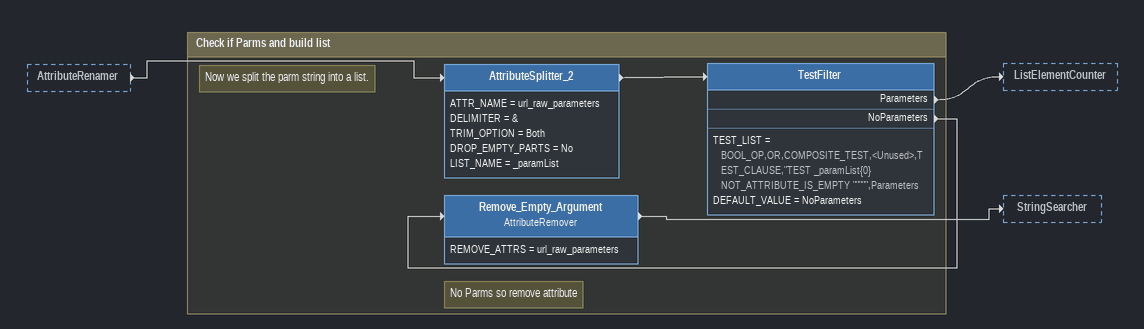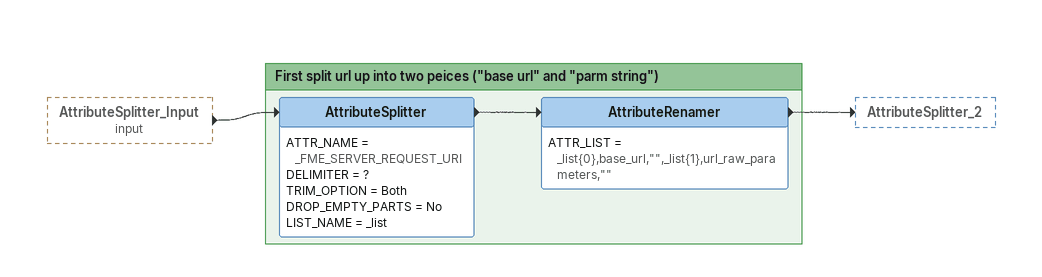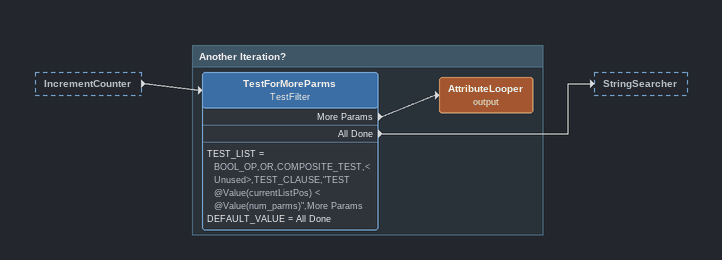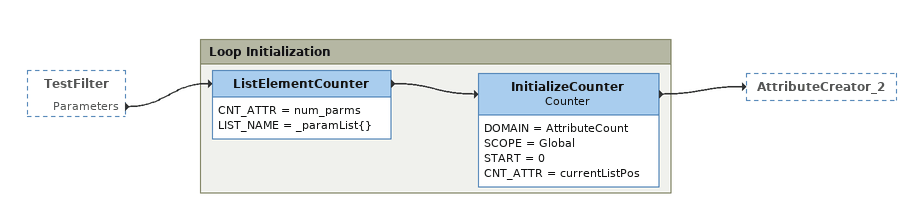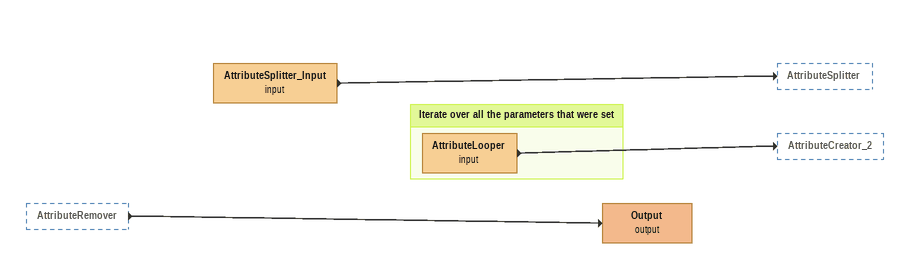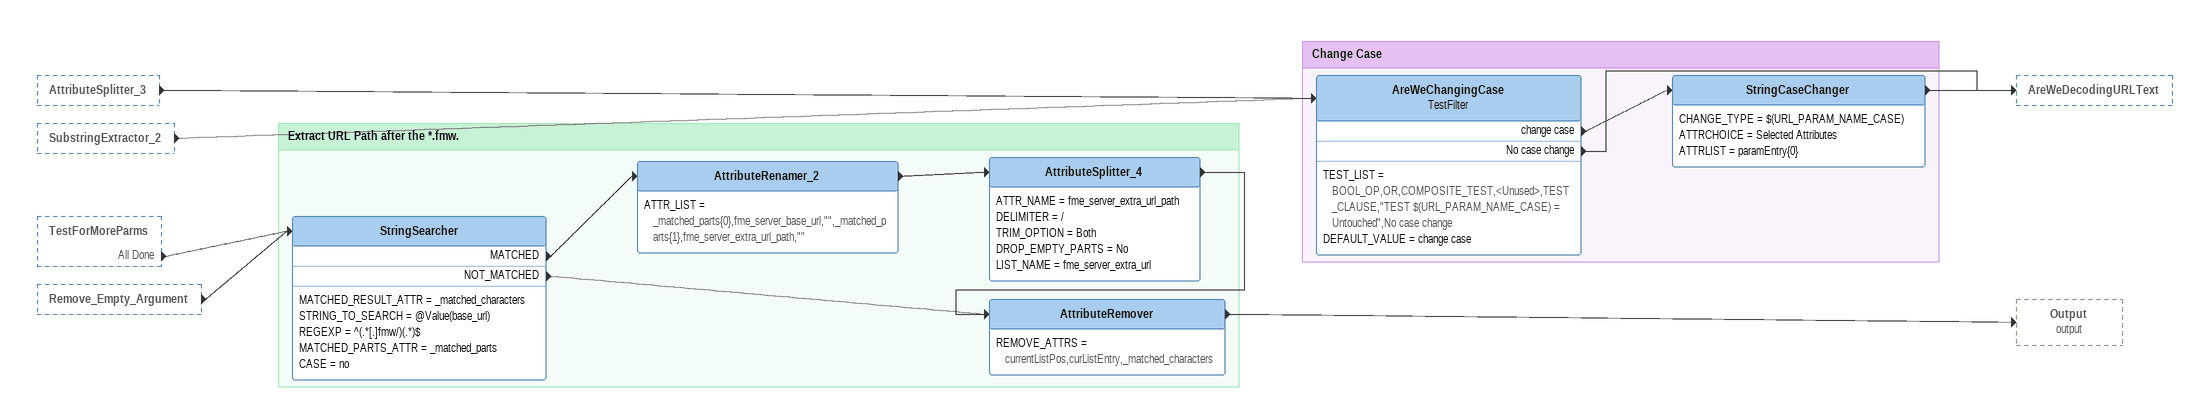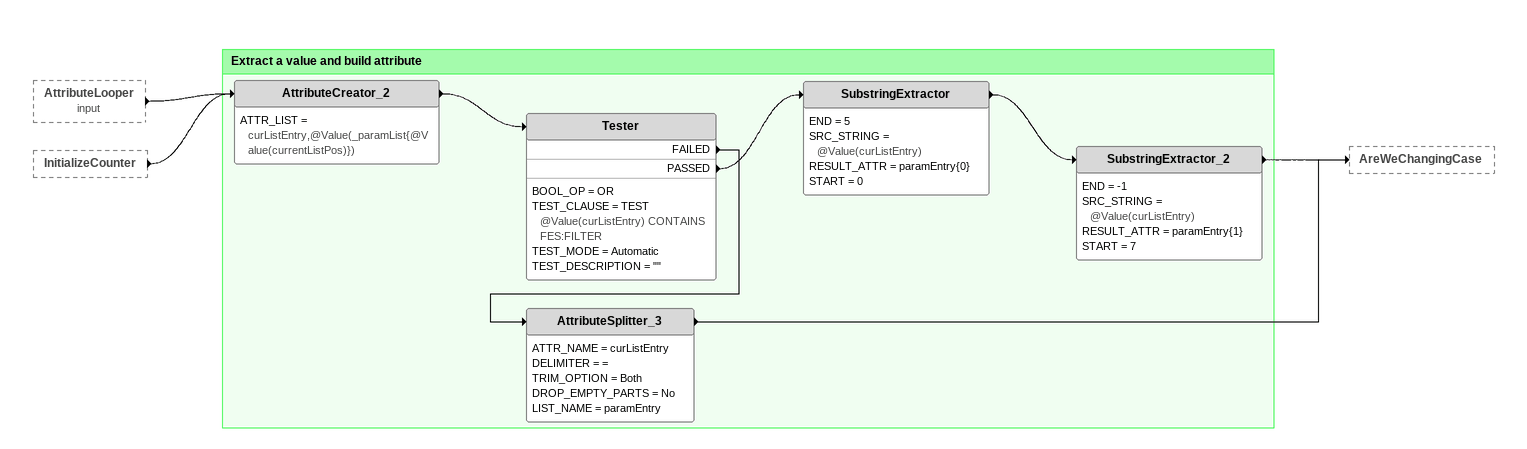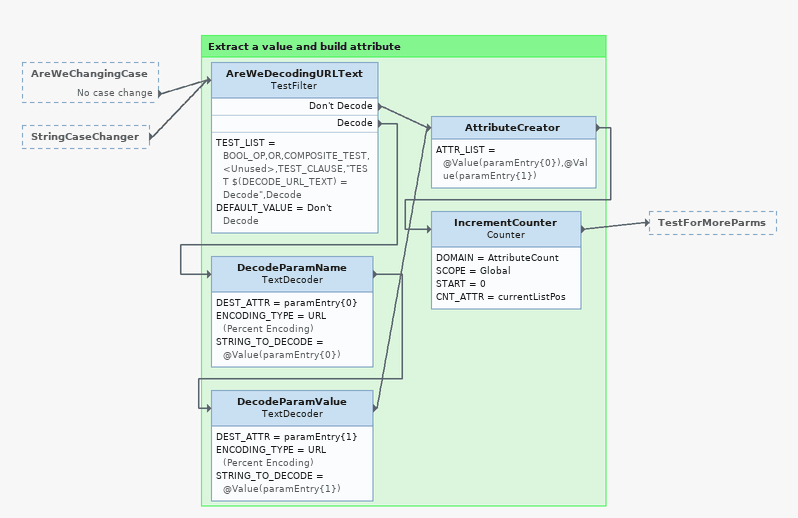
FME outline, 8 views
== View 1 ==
AttributeRenamer [outside]
    -> AttributeSplitter_2

Bookmark: Check if Parms and build list
Note: Now we split the parm string into a list.
AttributeSplitter_2
    ATTR_NAME = url_raw_parameters
    DELIMITER = &
    TRIM_OPTION = Both
    DROP_EMPTY_PARTS = No
    LIST_NAME = _paramList
    -> TestFilter
TestFilter
    TEST_LIST = BOOL_OP,OR,COMPOSITE_TEST,<Unused>,TEST_CLAUSE,"TEST _paramList{0} NOT_ATTRIBUTE_IS_EMPTY """"",Parameters
    DEFAULT_VALUE = NoParameters
    Parameters -> ListElementCounter
    NoParameters -> Remove_Empty_Argument
Note: No Parms so remove attribute
Remove_Empty_Argument: AttributeRemover
    REMOVE_ATTRS = url_raw_parameters
    -> StringSearcher

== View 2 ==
AttributeSplitter_Input (input) [outside]
    -> AttributeSplitter

Bookmark: First split url up into two peices ("base url" and "parm string")
AttributeSplitter
    ATTR_NAME = _FME_SERVER_REQUEST_URI
    DELIMITER = ?
    TRIM_OPTION = Both
    DROP_EMPTY_PARTS = No
    LIST_NAME = _list
    -> AttributeRenamer
AttributeRenamer
    ATTR_LIST = _list{0},base_url,"",_list{1},url_raw_parameters,""
    -> AttributeSplitter_2

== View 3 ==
IncrementCounter [outside]
    -> TestForMoreParms

Bookmark: Another Iteration?
TestForMoreParms: TestFilter
    TEST_LIST = BOOL_OP,OR,COMPOSITE_TEST,<Unused>,TEST_CLAUSE,"TEST @Value(currentListPos) < @Value(num_parms)",More Params
    DEFAULT_VALUE = All Done
    More Params -> AttributeLooper (output)
    All Done -> StringSearcher
AttributeLooper (output)

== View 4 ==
TestFilter [outside]
    Parameters -> ListElementCounter

Bookmark: Loop Initialization
ListElementCounter
    CNT_ATTR = num_parms
    LIST_NAME = _paramList{}
    -> InitializeCounter
InitializeCounter: Counter
    DOMAIN = AttributeCount
    SCOPE = Global
    START = 0
    CNT_ATTR = currentListPos
    -> AttributeCreator_2

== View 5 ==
AttributeRemover [outside]
    -> Output (output)
AttributeSplitter_Input (input)
    -> AttributeSplitter
Output (output)

Bookmark: Iterate over all the parameters that were set
AttributeLooper (input)
    -> AttributeCreator_2

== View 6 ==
AttributeSplitter_3 [outside]
    -> AreWeChangingCase
SubstringExtractor_2 [outside]
    -> AreWeChangingCase
TestForMoreParms [outside]
    All Done -> StringSearcher
Remove_Empty_Argument [outside]
    -> StringSearcher

Bookmark: Change Case
AreWeChangingCase: TestFilter
    TEST_LIST = BOOL_OP,OR,COMPOSITE_TEST,<Unused>,TEST_CLAUSE,"TEST $(URL_PARAM_NAME_CASE) = Untouched",No case change
    DEFAULT_VALUE = change case
    change case -> StringCaseChanger
    No case change -> AreWeDecodingURLText
StringCaseChanger
    CHANGE_TYPE = $(URL_PARAM_NAME_CASE)
    ATTRCHOICE = Selected Attributes
    ATTRLIST = paramEntry{0}
    -> AreWeDecodingURLText

Bookmark: Extract URL Path after the *.fmw.
StringSearcher
    MATCHED_RESULT_ATTR = _matched_characters
    STRING_TO_SEARCH = @Value(base_url)
    REGEXP = ^(.*[.]fmw/)(.*)$
    MATCHED_PARTS_ATTR = _matched_parts
    CASE = no
    MATCHED -> AttributeRenamer_2
    NOT_MATCHED -> AttributeRemover
AttributeRenamer_2
    ATTR_LIST = _matched_parts{0},fme_server_base_url,"",_matched_parts{1},fme_server_extra_url_path,""
    -> AttributeSplitter_4
AttributeSplitter_4
    ATTR_NAME = fme_server_extra_url_path
    DELIMITER = /
    TRIM_OPTION = Both
    DROP_EMPTY_PARTS = No
    LIST_NAME = fme_server_extra_url
    -> AttributeRemover
AttributeRemover
    REMOVE_ATTRS = currentListPos,curListEntry,_matched_characters
    -> Output (output)

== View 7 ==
AttributeLooper (input) [outside]
    -> AttributeCreator_2
InitializeCounter [outside]
    -> AttributeCreator_2

Bookmark: Extract a value and build attribute
AttributeCreator_2
    ATTR_LIST = curListEntry,@Value(_paramList{@Value(currentListPos)})
    -> Tester
Tester
    BOOL_OP = OR
    TEST_CLAUSE = TEST @Value(curListEntry) CONTAINS FES:FILTER
    TEST_MODE = Automatic
    TEST_DESCRIPTION = ""
    FAILED -> AttributeSplitter_3
    PASSED -> SubstringExtractor
SubstringExtractor
    END = 5
    SRC_STRING = @Value(curListEntry)
    RESULT_ATTR = paramEntry{0}
    START = 0
    -> SubstringExtractor_2
SubstringExtractor_2
    END = -1
    SRC_STRING = @Value(curListEntry)
    RESULT_ATTR = paramEntry{1}
    START = 7
    -> AreWeChangingCase
AttributeSplitter_3
    ATTR_NAME = curListEntry
    DELIMITER = =
    TRIM_OPTION = Both
    DROP_EMPTY_PARTS = No
    LIST_NAME = paramEntry
    -> AreWeChangingCase

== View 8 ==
AreWeChangingCase [outside]
    No case change -> AreWeDecodingURLText
StringCaseChanger [outside]
    -> AreWeDecodingURLText

Bookmark: Extract a value and build attribute
AreWeDecodingURLText: TestFilter
    TEST_LIST = BOOL_OP,OR,COMPOSITE_TEST,<Unused>,TEST_CLAUSE,"TEST $(DECODE_URL_TEXT) = Decode",Decode
    DEFAULT_VALUE = Don't Decode
    Don't Decode -> AttributeCreator
    Decode -> DecodeParamName
DecodeParamName: TextDecoder
    DEST_ATTR = paramEntry{0}
    ENCODING_TYPE = URL (Percent Encoding)
    STRING_TO_DECODE = @Value(paramEntry{0})
    -> DecodeParamValue
DecodeParamValue: TextDecoder
    DEST_ATTR = paramEntry{1}
    ENCODING_TYPE = URL (Percent Encoding)
    STRING_TO_DECODE = @Value(paramEntry{1})
    -> AttributeCreator
AttributeCreator
    ATTR_LIST = @Value(paramEntry{0}),@Value(paramEntry{1})
    -> IncrementCounter
IncrementCounter: Counter
    DOMAIN = AttributeCount
    SCOPE = Global
    START = 0
    CNT_ATTR = currentListPos
    -> TestForMoreParms
